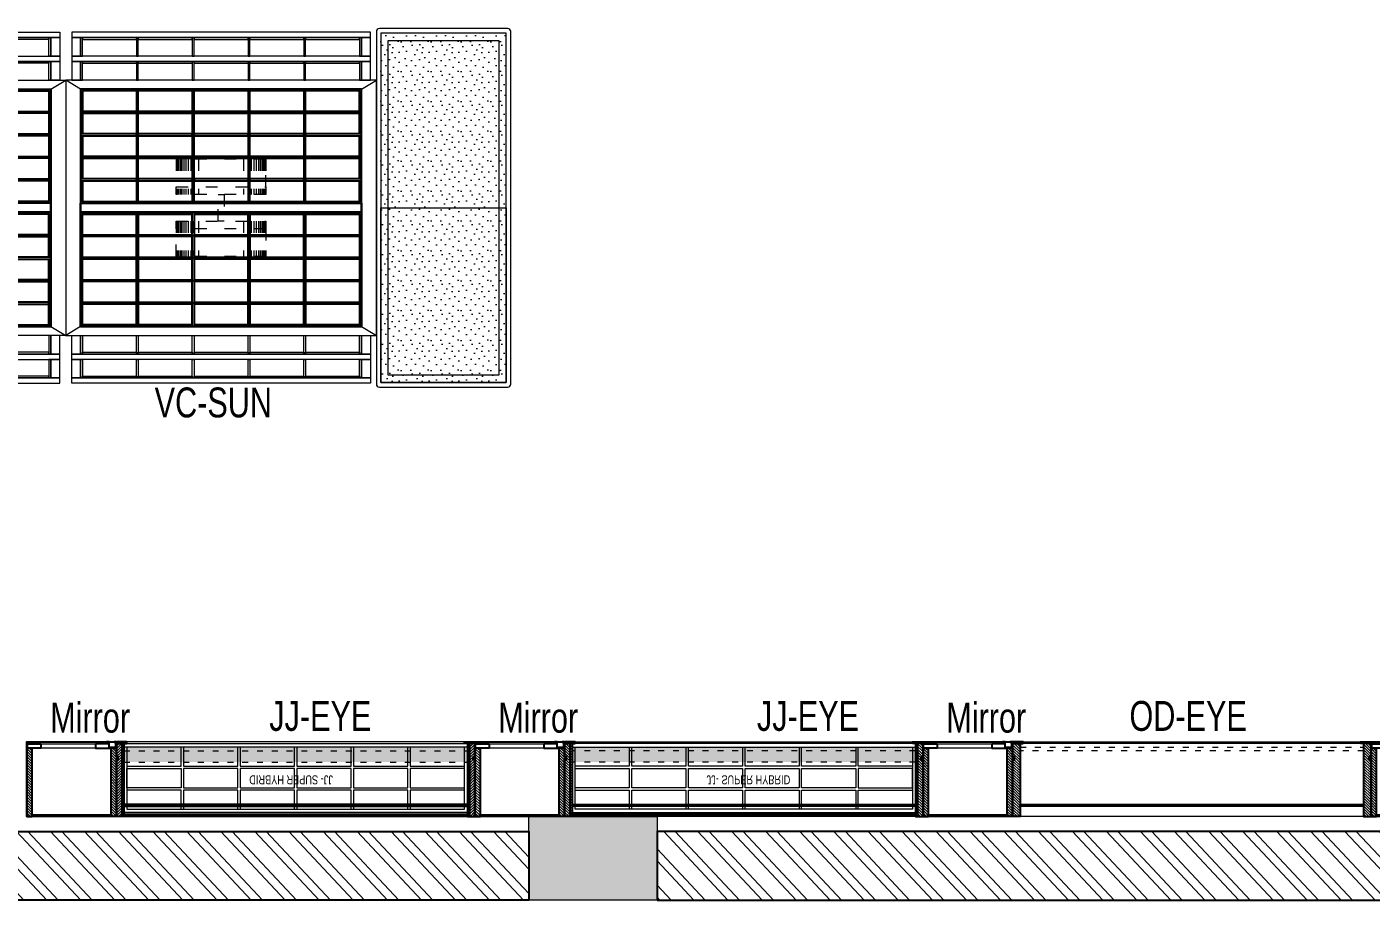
# Model space of a CAD drawing. Header units: feet. Extents: x 3559185 to 3582052, y -5471326 to -5463636.
# Drawn here: x 3564262 to 3568762, y -5471306 to -5468383 of the extents above; entities that cross this region are included whole.
import ezdxf

# ---------------------------------------------------------------- set-up
doc = ezdxf.new("R2010")
doc.units = ezdxf.units.FT
doc.header["$LTSCALE"] = 33
doc.header["$MEASUREMENT"] = 0
doc.linetypes.add('ACAD_ISO03W100', pattern=[30, 12, -18])
doc.linetypes.add('HIDDEN2', pattern=[4.7624999999999975, 3.174999999999998, -1.587499999999999])
doc.layers.add('A-WALL', color=1, linetype='Continuous')
for name, color, linetype, lineweight in [('Column', 243, 'Continuous', 9), ('LENS-DIM', 252, 'Continuous', 5), ('LENS-HATCH', 251, 'Continuous', 5), ('LENS_DIMENSION', 193, 'Continuous', 0), ('LENS_TEXT', 31, 'Continuous', 5), ('LK-FF&E FLOOR', 1, 'Continuous', 9), ('LK-FF&E WALL', 1, 'Continuous', 9), ('LN-ELEVATION-1', 81, 'Continuous', 25), ('LN-ELEVATION-2', 103, 'Continuous', 20), ('LN-ELEVATION-3', 125, 'Continuous', 18), ('LN-ELEVATION-4', 145, 'Continuous', 13), ('LN-ELEVATION-5', 167, 'Continuous', 5), ('LN-HATCH', 251, 'Continuous', 0), ('PLANO-TXT', 252, 'Continuous', 5)]:
    doc.layers.add(name, color=color, linetype=linetype, lineweight=lineweight)
doc.styles.add('LK TXT', font='GILC____.TTF', dxfattribs={"height": 100})
doc.styles.get("Standard").update_dxf_attribs({"font": 'GILC____.TTF'})

# ---------------------------------------------------------------- blocks, each defined once
blk = doc.blocks.new('A$C12d2271f')
at = {"layer": 'Column'}
h = blk.add_hatch(color=8, dxfattribs=at)
h.dxf.hatch_style = 1
h.paths.add_polyline_path([(-12700, 4050), (-12700, 3600), (-12400, 3600), (-12400, 4050)])
h.paths.add_polyline_path([(-12870, 7650), (-12870, 7400), (-12440, 7400), (-12440, 7650)])
h.paths.add_polyline_path([(-12870, 280), (-12870, 0), (-12440, 0), (-12440, 280)])
h.paths.add_polyline_path([(-15950, 4050), (-15950, 3600), (-15650, 3600), (-15650, 4050)])
h.paths.add_polyline_path([(-16110, 280), (-16110, 0), (-15680, 0), (-15680, 280)])
h.paths.add_polyline_path([(-19100, 280), (-19100, 0), (-18670, 0), (-18670, 280)])
h.paths.add_polyline_path([(-19100, 7650), (-19100, 7400), (-18670, 7400), (-18670, 7650)])
h.paths.add_polyline_path([(-16110, 7650), (-16110, 7400), (-15680, 7400), (-15680, 7650)])
h.paths.add_polyline_path([(-21990, 7650), (-21990, 7200), (-21690, 7200), (-21690, 7650)])
h.paths.add_polyline_path([(-21990, 4050), (-21990, 3600), (-21690, 3600), (-21690, 4050)])
h.paths.add_polyline_path([(-21990, 450), (-21990, 0), (-21690, 0), (-21690, 450)])
at = {"layer": 'LN-HATCH'}
h = blk.add_hatch(dxfattribs=at)
h.set_pattern_fill('ANSI32', color=256, scale=222, angle=268.11)
h.set_pattern_definition([(313.11, (-2978852.49189556, 5467675.416076408), (60.77608072651566, 56.89314995255627), []), (313.11, (-2978853.786205816, 5467636.192999581), (60.77608072651566, 56.89314995255627), [])])
h.paths.add_polyline_path([(-21690, 0), (-19100, 0), (-19100, 230), (-21690, 230)])
h.paths.add_polyline_path([(-16110, 0), (-18670, 0), (-18670, 230), (-16110, 230)])
h.paths.add_polyline_path([(-15680, 0), (-12870, 0), (-12870, 230), (-15680, 230)])
h.paths.add_polyline_path([(-8380, 0), (-5575, 0), (-5575, 230), (-8380, 230)])
at = {"layer": 'A-WALL'}
for points in [[(-16110, 0), (-18670, 0), (-18670, 230), (-16110, 230)], [(-15680, 0), (-12870, 0), (-12870, 230), (-15680, 230)]]:
    blk.add_lwpolyline(points, close=True, dxfattribs=at)
at = {"layer": 'Column'}
blk.add_lwpolyline([(-15680, 280), (-15680, 0), (-16110, 0), (-16110, 280)], close=True, dxfattribs=at)
blk = doc.blocks.new('MIRROR')
at = {"layer": 'LN-HATCH', "ltscale": 0.5}
h = blk.add_hatch(dxfattribs=at)
h.set_pattern_fill('ANSI31', color=256, scale=2)
h.set_pattern_definition([(45, (4060433.741624544, 1708720.786904081), (-4.490128060534575, 4.490128060534575), [])])
h.paths.add_polyline_path([(212.944788963403, 101.3407590774622), (230.944788963403, 101.3407590774622), (230.944788963403, -127.6592409225377), (212.944788963403, -127.6592409225377)])
h.paths.add_polyline_path([(230.944788963403, 95.34075907746227), (494.9447889634027, 95.34075907746227), (494.9447889634027, 101.3407590774622), (230.944788963403, 101.3407590774622)])
h.paths.add_polyline_path([(512.9447889634027, 101.3407590774622), (494.9447889634027, 101.3407590774622), (494.9447889634027, -127.6592409225377), (512.9447889634027, -127.6592409225377)])
at = {"layer": 'Defpoints'}
blk.add_lwpolyline([(512.9447889634027, 101.3407590774622), (212.944788963403, 101.3407590774622), (212.944788963403, -148.6592409225377), (512.9447889634027, -148.6592409225377)], close=True, dxfattribs=at)
at = {"layer": 'LN-ELEVATION-1'}
for points in [[(212.944788963403, 101.3407590774622), (230.944788963403, 101.3407590774622), (230.944788963403, -127.6592409225377), (212.944788963403, -127.6592409225377)], [(230.944788963403, 95.34075907746227), (494.9447889634027, 95.34075907746227), (494.9447889634027, 101.3407590774622), (230.944788963403, 101.3407590774622)], [(512.9447889634027, 101.3407590774622), (494.9447889634027, 101.3407590774622), (494.9447889634027, -127.6592409225377), (512.9447889634027, -127.6592409225377)], [(259.944788963403, -141.6592409225377), (259.944788963403, -127.6592409225377), (214.944788963403, -127.6592409225377), (214.944788963403, -148.6592409225377), (223.944788963403, -148.6592409225377), (223.944788963403, -147.1592409225377), (216.444788963403, -147.1592409225377), (216.444788963403, -141.6592409225377)], [(442.944788963403, -141.6592409225377), (442.944788963403, -127.6592409225377), (487.9447889634028, -127.6592409225377), (487.9447889634028, -148.6592409225377), (478.9447889634026, -148.6592409225377), (478.9447889634026, -147.1592409225377), (486.4447889634027, -147.1592409225377), (486.4447889634027, -141.6592409225377)], [(504.944788963403, -148.6592409225377), (504.944788963403, -147.1592409225377), (509.444788963403, -147.1592409225377), (509.444788963403, -129.1592409225377), (487.9447889634028, -129.1592409225377), (487.9447889634028, -127.6592409225377), (510.9447889634028, -127.6592409225377), (510.9447889634028, -148.6592409225377)]]:
    blk.add_lwpolyline(points, close=True, dxfattribs=at)
at = {"layer": 'LN-ELEVATION-2'}
blk.add_lwpolyline([(259.944788963403, -141.6592409225377), (442.944788963403, -141.6592409225377), (442.944788963403, -127.6592409225377), (259.944788963403, -127.6592409225377)], close=True, dxfattribs=at)
at = {"layer": 'LN-ELEVATION-2', "color": 4, "lineweight": 0}
blk.add_lwpolyline([(216.444788963403, -141.6592409225377), (486.4447889634027, -141.6592409225377), (486.4447889634027, -147.1592409225377), (216.444788963403, -147.1592409225377)], close=True, dxfattribs=at)
at = {"layer": 'LN-ELEVATION-4', "ltscale": 0.5}
blk.add_line((478.9447889634026, -148.6592409225377), (223.944788963403, -148.6592409225377), dxfattribs=at)
blk = doc.blocks.new('JJ SH 1200')
at = {"layer": 'LN-HATCH', "ltscale": 0.5}
h = blk.add_hatch(dxfattribs=at)
h.set_pattern_fill('ANSI31', color=256, scale=2)
h.set_pattern_definition([(45, (4097187.330767878, 1708800.267299229), (-4.490128060534575, 4.490128060534575), [])])
h.paths.add_polyline_path([(792.0591651862488, 220), (792.0591651862488, 30), (786.0591651862486, 30), (786.0591651862486, 20), (792.0591651862488, 20), (792.0591651862488, -24), (767.0591651862488, -24), (767.0591651862488, 220)])
h.paths.add_polyline_path([(-382.9408348137513, 180), (767.0591651862488, 180), (767.0591651862488, 186), (-382.9408348137513, 186)])
h.paths.add_polyline_path([(757.0591651862486, -24), (757.0591651862486, -30), (792.0591651862488, -30), (792.0591651862488, -24)])
h.paths.add_polyline_path([(-407.9408348137512, 220), (-407.9408348137512, 30), (-401.9408348137512, 30), (-401.9408348137512, 20), (-407.9408348137512, 20), (-407.9408348137512, -24), (-382.9408348137513, -24), (-382.9408348137513, 220)])
h.paths.add_polyline_path([(-372.9408348137513, -24), (-372.9408348137513, -30), (-407.9408348137512, -30), (-407.9408348137512, -24)])
at = {"layer": 'LN-ELEVATION-1', "ltscale": 0.5}
for points in [[(-407.9408348137512, 220), (-407.9408348137512, 30), (-401.9408348137512, 30), (-401.9408348137512, 20), (-407.9408348137512, 20), (-407.9408348137512, -24), (-382.9408348137513, -24), (-382.9408348137513, 220)], [(-382.9408348137513, 180), (767.0591651862488, 180), (767.0591651862488, 186), (-382.9408348137513, 186)], [(792.0591651862488, 220), (792.0591651862488, 30), (786.0591651862486, 30), (786.0591651862486, 20), (792.0591651862488, 20), (792.0591651862488, -24), (767.0591651862488, -24), (767.0591651862488, 220)], [(-372.9408348137513, -24), (-372.9408348137513, -30), (-407.9408348137512, -30), (-407.9408348137512, -24)], [(757.0591651862486, -24), (757.0591651862486, -30), (792.0591651862488, -30), (792.0591651862488, -24)]]:
    blk.add_lwpolyline(points, close=True, dxfattribs=at)
at = {"layer": 'LN-ELEVATION-3', "ltscale": 0.5}
for p, q in [((767.0591651862488, 220), (-382.9408348137513, 220)), ((757.0591651862486, -24), (-372.9408348137513, -24)), ((-372.9408348137513, -30), (757.0591651862486, -30))]:
    blk.add_line(p, q, dxfattribs=at)
at = {"layer": 'LN-ELEVATION-4', "linetype": 'ACAD_ISO03W100', "ltscale": 0.05}
blk.add_lwpolyline([(767.0591651862488, 0), (-382.9408348137513, 0), (-382.9408348137513, -12), (767.0591651862488, -12)], close=True, dxfattribs=at)
blk = doc.blocks.new('JJ SHD 1200')
at = {"layer": 'LN-ELEVATION-5'}
h = blk.add_hatch(color=177, dxfattribs=at)
h.dxf.hatch_style = 1
h.paths.add_polyline_path([(1182.000000000058, 67.99999999994179), (32.00000000005822, 68), (32.00000000000012, 18), (1182, 18)])
at = {"layer": 'LN-HATCH', "ltscale": 0.5}
h = blk.add_hatch(dxfattribs=at)
h.set_pattern_fill('ANSI31', color=256, scale=2)
h.set_pattern_definition([(45, (4097602.271602692, 1708830.267299229), (-4.490128060534575, 4.490128060534575), [])])
h.paths.add_polyline_path([(1207, 250), (1207, 60), (1201, 60), (1201, 50), (1207, 50), (1207, 6), (1182, 6), (1182, 250)])
h.paths.add_polyline_path([(32, 210), (1182, 210), (1182, 216), (32, 216)])
h.paths.add_polyline_path([(1172, 6), (1172, 0), (1207, 0), (1207, 6)])
h.paths.add_polyline_path([(7.000000000000056, 250), (7.000000000000056, 60), (13.00000000000006, 60), (13.00000000000006, 50), (7.000000000000056, 50), (7.000000000000056, 6), (32, 6), (32, 250)])
h.paths.add_polyline_path([(42, 6), (42, 0), (7.000000000000056, 0), (7.000000000000056, 6)])
at = {"layer": 'LN-ELEVATION-1', "ltscale": 0.5}
for points in [[(7, 250), (7, 60), (13, 60), (13, 50), (7, 50), (7, 6), (25, 6), (25, 250)], [(7.000000000000056, 250), (7.000000000000056, 60), (13.00000000000006, 60), (13.00000000000006, 50), (7.000000000000056, 50), (7.000000000000056, 6), (32, 6), (32, 250)], [(25, 238), (1189, 238), (1189, 244), (25, 244)], [(1207, 250), (1207, 60), (1201, 60), (1201, 50), (1207, 50), (1207, 6), (1182, 6), (1182, 250)], [(1207, 250), (1207, 60), (1201, 60), (1201, 50), (1207, 50), (1207, 6), (1189, 6), (1189, 250)], [(32, 210), (1182, 210), (1182, 216), (32, 216)], [(42, 6), (42, 0), (7, 0), (7, 6)], [(42, 6), (42, 0), (7.000000000000056, 0), (7.000000000000056, 6)], [(1172, 6), (1172, 0), (1207, 0), (1207, 6)], [(1172, 6), (1172, 0), (1207, 0), (1207, 6)]]:
    blk.add_lwpolyline(points, close=True, dxfattribs=at)
at = {"layer": 'LN-ELEVATION-3', "ltscale": 0.5}
for p, q in [((1189, 250), (25, 250)), ((1182, 250), (32, 250)), ((1172, 6), (42, 6)), ((1172, 6), (42, 6)), ((42, 0), (1172, 0)), ((42, 0), (1172, 0))]:
    blk.add_line(p, q, dxfattribs=at)
for points in [[(1172.000000000466, 226), (42, 226), (42, 18), (1172.000000000466, 18)], [(223.6666666655801, 226), (41.99999999860302, 226), (41.99999999860302, 162), (223.6666666655801, 162)], [(413.3333333325571, 226), (231.6666666655801, 226), (231.6666666655801, 162), (413.3333333325571, 162)], [(602.9999999995342, 226), (421.3333333325572, 226), (421.3333333325572, 162), (602.9999999995342, 162)], [(792.6666666665112, 226), (610.9999999995342, 226), (610.9999999995342, 162), (792.6666666665112, 162)], [(982.3333333334883, 226), (800.6666666665114, 226), (800.6666666665114, 162), (982.3333333334883, 162)], [(1172.000000000466, 226), (990.3333333334883, 226), (990.3333333334883, 162), (1172.000000000466, 162)], [(223.6666666655801, 154), (41.99999999860302, 154), (41.99999999860302, 90), (223.6666666655801, 90)], [(413.3333333325571, 154), (231.6666666655801, 154), (231.6666666655801, 90), (413.3333333325571, 90)], [(602.9999999995342, 154), (421.3333333325572, 154), (421.3333333325572, 90), (602.9999999995342, 90)], [(792.6666666665112, 154), (610.9999999995342, 154), (610.9999999995342, 90), (792.6666666665112, 90)], [(982.3333333334883, 154), (800.6666666665114, 154), (800.6666666665114, 90), (982.3333333334883, 90)], [(1172.000000000466, 90), (990.3333333334883, 90), (990.3333333334883, 154), (1172.000000000466, 154)], [(223.6666666655801, 82), (41.99999999860302, 82), (41.99999999860302, 18), (223.6666666655801, 18)], [(413.3333333325571, 82), (231.6666666655801, 82), (231.6666666655801, 18), (413.3333333325571, 18)], [(602.9999999995342, 82), (421.3333333325572, 82), (421.3333333325572, 18), (602.9999999995342, 18)], [(792.6666666665112, 82), (610.9999999995342, 82), (610.9999999995342, 18), (792.6666666665112, 18)], [(982.3333333334883, 82), (800.6666666665114, 82), (800.6666666665114, 18), (982.3333333334883, 18)], [(1172.000000000466, 82), (990.3333333334883, 82), (990.3333333334883, 18), (1172.000000000466, 18)]]:
    blk.add_lwpolyline(points, close=True, dxfattribs=at)
at = {"layer": 'LN-ELEVATION-4', "linetype": 'ACAD_ISO03W100', "ltscale": 0.05}
for points in [[(1182.000000000058, 67.99999999994179), (32.00000000005822, 68), (32.00000000000012, 18), (1182, 18)], [(1182, 30), (32, 30), (32, 18), (1182, 18)]]:
    blk.add_lwpolyline(points, close=True, dxfattribs=at)
at = {"layer": 'LK-FF&E WALL', "ltscale": 0.5, "insert": (482.4984843845887, 142.3254197300339), "char_height": 30, "attachment_point": 1}
blk.add_mtext_dynamic_manual_height_columns('\\pt120;JJ- SUPER HYBRID', width=526.8347885402455, gutter_width=500, heights=[0], dxfattribs=at)
blk = doc.blocks.new('ffgd')
at = {"layer": 'LN-ELEVATION-4', "linetype": 'ACAD_ISO03W100', "ltscale": 0.1}
blk.add_lwpolyline([(0, 47.31184294237753), (0, -41.46233547315932), (-20, -41.46233547315932), (-20, 47.31184294237753)], close=True, dxfattribs=at)
at = {"layer": 'LN-ELEVATION-5', "linetype": 'ACAD_ISO03W100', "ltscale": 0.1}
for p, q in [((-159.8999999999068, 165.715584376594), (-159.8999999999068, 47.31184294237753)), ((-159.6999999997206, 165.715584376594), (-159.6999999997206, 47.31184294237753)), ((-159.3999999999068, 165.715584376594), (-159.3999999999068, 47.31184294237753)), ((-159, 165.715584376594), (-159, 47.31184294237753)), ((-158.5, 165.715584376594), (-158.5, 47.31184294237753)), ((-157.8999999999068, 165.715584376594), (-157.8999999999068, 47.31184294237753)), ((-157.1000000000931, 165.715584376594), (-157.1000000000931, 47.31184294237753)), ((-156.1000000000931, 165.715584376594), (-156.1000000000931, 47.31184294237753)), ((-154.1000000000931, 165.715584376594), (-154.1000000000931, 47.31184294237753)), ((-151.1000000000931, 165.715584376594), (-151.1000000000931, 47.31184294237753)), ((-146.1000000000931, 165.715584376594), (-146.1000000000931, 47.31184294237753)), ((-141.1000000000931, 165.715584376594), (-141.1000000000931, 47.31184294237753)), ((-135.1000000000931, 165.715584376594), (-135.1000000000931, 47.31184294237753)), ((-128.1000000000931, 165.715584376594), (-128.1000000000931, 47.31184294237753)), ((-120.1000000000931, 165.715584376594), (-120.1000000000931, 47.31184294237753)), ((-111.1000000000931, 165.715584376594), (-111.1000000000931, 47.31184294237753)), ((-102.1000000000931, 165.715584376594), (-102.1000000000931, 47.31184294237753)), ((-85, 165.715584376594), (-85, 47.31184294237753)), ((65, 165.715584376594), (65, 47.31184294237753)), ((82.10000000009315, 165.715584376594), (82.10000000009315, 47.31184294237753)), ((91.10000000009312, 165.715584376594), (91.10000000009312, 47.31184294237753)), ((100.1000000000931, 165.715584376594), (100.1000000000931, 47.31184294237753)), ((108.1000000000931, 165.715584376594), (108.1000000000931, 47.31184294237753)), ((115.1000000000931, 165.715584376594), (115.1000000000931, 47.31184294237753)), ((121.1000000000931, 165.715584376594), (121.1000000000931, 47.31184294237753)), ((126.1000000000931, 165.715584376594), (126.1000000000931, 47.31184294237753)), ((131.1000000000931, 165.715584376594), (131.1000000000931, 47.31184294237753)), ((134.1000000000931, 165.715584376594), (134.1000000000931, 47.31184294237753)), ((136.1000000000931, 165.715584376594), (136.1000000000931, 47.31184294237753)), ((137.1000000000931, 165.715584376594), (137.1000000000931, 47.31184294237753)), ((137.8999999999068, 165.715584376594), (137.8999999999068, 47.31184294237753)), ((138.5, 165.715584376594), (138.5, 47.31184294237753)), ((139, 165.715584376594), (139, 47.31184294237753)), ((139.3999999999067, 165.715584376594), (139.3999999999067, 47.31184294237753)), ((139.6999999997206, 165.715584376594), (139.6999999997206, 47.31184294237753)), ((139.8999999999068, 165.715584376594), (139.8999999999068, 47.31184294237753)), ((-159.8999999999068, -41.46233547315932), (-159.8999999999068, -159.8660769073758)), ((-159.6999999997206, -41.46233547315932), (-159.6999999997206, -159.8660769073758)), ((-159.3999999999068, -41.46233547315932), (-159.3999999999068, -159.8660769073758)), ((-159, -41.46233547315932), (-159, -159.8660769073758)), ((-158.5, -41.46233547315932), (-158.5, -159.8660769073758)), ((-157.8999999999068, -41.46233547315932), (-157.8999999999068, -159.8660769073758)), ((-157.1000000000931, -41.46233547315932), (-157.1000000000931, -159.8660769073758)), ((-156.1000000000931, -41.46233547315932), (-156.1000000000931, -159.8660769073758)), ((-154.1000000000931, -41.46233547315932), (-154.1000000000931, -159.8660769073758)), ((-151.1000000000931, -41.46233547315932), (-151.1000000000931, -159.8660769073758)), ((-146.1000000000931, -41.46233547315932), (-146.1000000000931, -159.8660769073758)), ((-141.1000000000931, -41.46233547315932), (-141.1000000000931, -159.8660769073758)), ((-135.1000000000931, -41.46233547315932), (-135.1000000000931, -159.8660769073758)), ((-128.1000000000931, -41.46233547315932), (-128.1000000000931, -159.8660769073758)), ((-120.1000000000931, -41.46233547315932), (-120.1000000000931, -159.8660769073758)), ((-111.1000000000931, -41.46233547315932), (-111.1000000000931, -159.8660769073758)), ((-102.1000000000931, -41.46233547315932), (-102.1000000000931, -159.8660769073758)), ((-85, -41.46233547315932), (-85, -159.8660769073758)), ((65, -41.46233547315932), (65, -159.8660769073758)), ((82.10000000009315, -41.46233547315932), (82.10000000009315, -159.8660769073758)), ((91.10000000009312, -41.46233547315932), (91.10000000009312, -159.8660769073758)), ((100.1000000000931, -41.46233547315932), (100.1000000000931, -159.8660769073758)), ((108.1000000000931, -41.46233547315932), (108.1000000000931, -159.8660769073758)), ((115.1000000000931, -41.46233547315932), (115.1000000000931, -159.8660769073758)), ((121.1000000000931, -41.46233547315932), (121.1000000000931, -159.8660769073758)), ((126.1000000000931, -41.46233547315932), (126.1000000000931, -159.8660769073758)), ((131.1000000000931, -41.46233547315932), (131.1000000000931, -159.8660769073758)), ((134.1000000000931, -41.46233547315932), (134.1000000000931, -159.8660769073758)), ((136.1000000000931, -41.46233547315932), (136.1000000000931, -159.8660769073758)), ((137.1000000000931, -41.46233547315932), (137.1000000000931, -159.8660769073758)), ((137.8999999999068, -41.46233547315932), (137.8999999999068, -159.8660769073758)), ((138.5, -41.46233547315932), (138.5, -159.8660769073758)), ((139, -41.46233547315932), (139, -159.8660769073758)), ((139.3999999999067, -41.46233547315932), (139.3999999999067, -159.8660769073758)), ((139.6999999997206, -41.46233547315932), (139.6999999997206, -159.8660769073758)), ((139.8999999999068, -41.46233547315932), (139.8999999999068, -159.8660769073758))]:
    blk.add_line(p, q, dxfattribs=at)
for points in [[(140, 72.9897628070321), (140, 165.715584376594), (-160, 165.715584376594), (-160, 72.9897628070321)], [(140, -67.14025533781387), (140, -159.8660769073758), (-160, -159.8660769073758), (-160, -67.14025533781387)]]:
    blk.add_lwpolyline(points, dxfattribs=at)
for points in [[(140, 72.9897628070321), (140, 47.31184294237753), (-160, 47.31184294237753), (-160, 72.9897628070321)], [(140, -41.46233547315932), (140, -67.14025533781387), (-160, -67.14025533781387), (-160, -41.46233547315932)]]:
    blk.add_lwpolyline(points, close=True, dxfattribs=at)
blk = doc.blocks.new('EURO 1040 x 1175')
at = {"layer": 'LN-ELEVATION-1'}
for points in [[(-470, -327.434990927577), (470, -327.434990927577), (470, 467.5650090724229), (-470, 467.5650090724229)], [(-470, 85.06500907242298), (470, 85.06500907242298), (470, 467.5650090724229), (-470, 467.5650090724229)], [(-283.2000000029802, 85.06500907242298), (-277.2000000029802, 85.06500907242298), (-277.2000000029802, 467.5650090724229), (-283.2000000029802, 467.5650090724229)], [(-96.40000000596046, 85.06500907242298), (-90.40000000596045, 85.06500907242298), (-90.40000000596045, 467.5650090724229), (-96.40000000596046, 467.5650090724229)], [(90.3999999910593, 85.06500907242298), (96.3999999910593, 85.06500907242298), (96.3999999910593, 467.5650090724229), (90.3999999910593, 467.5650090724229)], [(277.1999999880791, 85.06500907242298), (283.1999999880791, 85.06500907242298), (283.1999999880791, 467.5650090724229), (277.1999999880791, 467.5650090724229)], [(-470.0000000149008, 386.565009072423), (-283.2000000029802, 386.565009072423), (-283.2000000029802, 392.565009072423), (-470.0000000149008, 392.565009072423)], [(-277.2000000178814, 386.565009072423), (-96.40000000596046, 386.565009072423), (-96.40000000596046, 392.565009072423), (-277.2000000178814, 392.565009072423)], [(-90.40000002086165, 386.565009072423), (90.3999999910593, 386.565009072423), (90.3999999910593, 392.565009072423), (-90.40000002086165, 392.565009072423)], [(96.39999997615817, 386.565009072423), (277.1999999880791, 386.565009072423), (277.1999999880791, 392.565009072423), (96.39999997615817, 392.565009072423)], [(283.1999999880791, 386.565009072423), (470, 386.565009072423), (470, 392.565009072423), (283.1999999880791, 392.565009072423)], [(-470.0000000149008, 311.190009072423), (-283.2000000029802, 311.190009072423), (-283.2000000029802, 317.190009072423), (-470.0000000149008, 317.190009072423)], [(-277.2000000178814, 311.190009072423), (-96.40000000596046, 311.190009072423), (-96.40000000596046, 317.190009072423), (-277.2000000178814, 317.190009072423)], [(-90.40000002086165, 311.190009072423), (90.3999999910593, 311.190009072423), (90.3999999910593, 317.190009072423), (-90.40000002086165, 317.190009072423)], [(96.39999997615817, 311.190009072423), (277.1999999880791, 311.190009072423), (277.1999999880791, 317.190009072423), (96.39999997615817, 317.190009072423)], [(283.1999999880791, 311.190009072423), (470, 311.190009072423), (470, 317.190009072423), (283.1999999880791, 317.190009072423)], [(-470.0000000149008, 235.815009072423), (-283.2000000029802, 235.815009072423), (-283.2000000029802, 241.815009072423), (-470.0000000149008, 241.815009072423)], [(-277.2000000178814, 235.815009072423), (-96.40000000596046, 235.815009072423), (-96.40000000596046, 241.815009072423), (-277.2000000178814, 241.815009072423)], [(-90.40000002086165, 235.815009072423), (90.3999999910593, 235.815009072423), (90.3999999910593, 241.815009072423), (-90.40000002086165, 241.815009072423)], [(96.39999997615817, 235.815009072423), (277.1999999880791, 235.815009072423), (277.1999999880791, 241.815009072423), (96.39999997615817, 241.815009072423)], [(283.1999999880791, 235.815009072423), (470, 235.815009072423), (470, 241.815009072423), (283.1999999880791, 241.815009072423)], [(-470.0000000149008, 160.440009072423), (-283.2000000029802, 160.440009072423), (-283.2000000029802, 166.440009072423), (-470.0000000149008, 166.440009072423)], [(-277.2000000178814, 160.440009072423), (-96.40000000596046, 160.440009072423), (-96.40000000596046, 166.440009072423), (-277.2000000178814, 166.440009072423)], [(-90.40000002086165, 160.440009072423), (90.3999999910593, 160.440009072423), (90.3999999910593, 166.440009072423), (-90.40000002086165, 166.440009072423)], [(96.39999997615817, 160.440009072423), (277.1999999880791, 160.440009072423), (277.1999999880791, 166.440009072423), (96.39999997615817, 166.440009072423)], [(283.1999999880791, 160.440009072423), (470, 160.440009072423), (470, 166.440009072423), (283.1999999880791, 166.440009072423)], [(-470, 85.06500907242298), (470, 85.06500907242298), (470, 55.06500907242298), (-470, 55.06500907242298)], [(-470, 55.06500907242298), (470, 55.06500907242298), (470, -327.434990927577), (-470, -327.434990927577)], [(-283.2000000029802, 55.06500907242298), (-277.2000000029802, 55.06500907242298), (-277.2000000029802, -327.434990927577), (-283.2000000029802, -327.434990927577)], [(-96.40000000596046, 55.06500907242298), (-90.40000000596045, 55.06500907242298), (-90.40000000596045, -327.434990927577), (-96.40000000596046, -327.434990927577)], [(90.3999999910593, 55.06500907242298), (96.3999999910593, 55.06500907242298), (96.3999999910593, -327.434990927577), (90.3999999910593, -327.434990927577)], [(277.1999999880791, 55.06500907242298), (283.1999999880791, 55.06500907242298), (283.1999999880791, -327.434990927577), (277.1999999880791, -327.434990927577)], [(-470.0000000149008, -20.30999092757702), (-283.2000000029802, -20.30999092757702), (-283.2000000029802, -26.30999092757702), (-470.0000000149008, -26.30999092757702)], [(-277.2000000178814, -20.30999092757702), (-96.40000000596046, -20.30999092757702), (-96.40000000596046, -26.30999092757702), (-277.2000000178814, -26.30999092757702)], [(-90.40000002086165, -20.30999092757702), (90.3999999910593, -20.30999092757702), (90.3999999910593, -26.30999092757702), (-90.40000002086165, -26.30999092757702)], [(96.39999997615817, -20.30999092757702), (277.1999999880791, -20.30999092757702), (277.1999999880791, -26.30999092757702), (96.39999997615817, -26.30999092757702)], [(283.1999999880791, -20.30999092757702), (470, -20.30999092757702), (470, -26.30999092757702), (283.1999999880791, -26.30999092757702)], [(-470.0000000149008, -95.68499092757702), (-283.2000000029802, -95.68499092757702), (-283.2000000029802, -101.684990927577), (-470.0000000149008, -101.684990927577)], [(-277.2000000178814, -95.68499092757702), (-96.40000000596046, -95.68499092757702), (-96.40000000596046, -101.684990927577), (-277.2000000178814, -101.684990927577)], [(-90.40000002086165, -95.68499092757702), (90.3999999910593, -95.68499092757702), (90.3999999910593, -101.684990927577), (-90.40000002086165, -101.684990927577)], [(96.39999997615817, -95.68499092757702), (277.1999999880791, -95.68499092757702), (277.1999999880791, -101.684990927577), (96.39999997615817, -101.684990927577)], [(283.1999999880791, -95.68499092757702), (470, -95.68499092757702), (470, -101.684990927577), (283.1999999880791, -101.684990927577)], [(-470.0000000149008, -171.059990927577), (-283.2000000029802, -171.059990927577), (-283.2000000029802, -177.059990927577), (-470.0000000149008, -177.059990927577)], [(-277.2000000178814, -171.059990927577), (-96.40000000596046, -171.059990927577), (-96.40000000596046, -177.059990927577), (-277.2000000178814, -177.059990927577)], [(-90.40000002086165, -171.059990927577), (90.3999999910593, -171.059990927577), (90.3999999910593, -177.059990927577), (-90.40000002086165, -177.059990927577)], [(96.39999997615817, -171.059990927577), (277.1999999880791, -171.059990927577), (277.1999999880791, -177.059990927577), (96.39999997615817, -177.059990927577)], [(283.1999999880791, -171.059990927577), (470, -171.059990927577), (470, -177.059990927577), (283.1999999880791, -177.059990927577)], [(-470.0000000149008, -246.434990927577), (-283.2000000029802, -246.434990927577), (-283.2000000029802, -252.434990927577), (-470.0000000149008, -252.434990927577)], [(-277.2000000178814, -246.434990927577), (-96.40000000596046, -246.434990927577), (-96.40000000596046, -252.434990927577), (-277.2000000178814, -252.434990927577)], [(-90.40000002086165, -246.434990927577), (90.3999999910593, -246.434990927577), (90.3999999910593, -252.434990927577), (-90.40000002086165, -252.434990927577)], [(96.39999997615817, -246.434990927577), (277.1999999880791, -246.434990927577), (277.1999999880791, -252.434990927577), (96.39999997615817, -252.434990927577)], [(283.1999999880791, -246.434990927577), (470, -246.434990927577), (470, -252.434990927577), (283.1999999880791, -252.434990927577)]]:
    blk.add_lwpolyline(points, close=True, dxfattribs=at)
for points in [[(-283.2000000029802, 461.5650090724228), (-464, 461.5650090724228), (-464, 317.190009072423)], [(-96.40000000596046, 461.5650090724228), (-277.2000000029802, 461.5650090724228)], [(90.3999999910593, 461.5650090724228), (-90.40000000596045, 461.5650090724228)], [(277.1999999880791, 461.5650090724228), (96.3999999910593, 461.5650090724228)], [(464, 317.190009072423), (464, 461.5650090724228), (283.1999999880791, 461.5650090724228)], [(-464, 311.190009072423), (-464, 241.815009072423)], [(464, 241.815009072423), (464, 311.190009072423)], [(-464, 235.815009072423), (-464, 166.440009072423)], [(464, 166.440009072423), (464, 235.815009072423)], [(-464, 160.440009072423), (-464, 91.06500907242297), (-283.2000000029802, 91.06500907242297)], [(283.1999999880791, 91.06500907242297), (464, 91.06500907242297), (464, 160.440009072423)], [(-277.2000000029802, 91.06500907242297), (-96.40000000596046, 91.06500907242297)], [(-90.40000000596045, 91.06500907242297), (90.3999999910593, 91.06500907242297)], [(96.3999999910593, 91.06500907242297), (277.1999999880791, 91.06500907242297)], [(-464, -20.30999092757702), (-464, 49.06500907242298), (-283.2000000029802, 49.06500907242298)], [(-277.2000000029802, 49.06500907242298), (-96.40000000596046, 49.06500907242298)], [(-90.40000000596045, 49.06500907242298), (90.3999999910593, 49.06500907242298)], [(96.3999999910593, 49.06500907242298), (277.1999999880791, 49.06500907242298)], [(283.1999999880791, 49.06500907242298), (464, 49.06500907242298), (464, -20.30999092757702)], [(-464, -95.68499092757702), (-464, -26.30999092757702)], [(464, -26.30999092757702), (464, -95.68499092757702)], [(-464, -171.059990927577), (-464, -101.684990927577)], [(464, -101.684990927577), (464, -171.059990927577)], [(-283.2000000029802, -321.434990927577), (-464, -321.434990927577), (-464, -177.059990927577)], [(464, -177.059990927577), (464, -321.434990927577), (283.1999999880791, -321.434990927577)], [(-96.40000000596046, -321.434990927577), (-277.2000000029802, -321.434990927577)], [(90.3999999910593, -321.434990927577), (-90.40000000596045, -321.434990927577)], [(277.1999999880791, -321.434990927577), (96.3999999910593, -321.434990927577)]]:
    blk.add_lwpolyline(points, dxfattribs=at)
at = {"layer": 'LN-ELEVATION-2'}
blk.add_lwpolyline([(-520, -357.434990927577), (520, -357.434990927577), (520, 497.5650090724228), (-520, 497.5650090724228)], close=True, dxfattribs=at)
for points in [[(-470, 467.5650090724229), (-520, 497.5650090724228)], [(470, 467.5650090724229), (520, 497.5650090724228)], [(-470, -327.434990927577), (-520, -357.434990927577)], [(470, -327.434990927577), (520, -357.434990927577)]]:
    blk.add_lwpolyline(points, dxfattribs=at)
at = {"layer": 'LN-ELEVATION-3'}
for points in [[(-500, 559.5650090724229), (500, 559.5650090724229), (500, 577.5650090724228), (-500, 577.5650090724228)], [(-500, 497.5650090724228), (-470, 497.5650090724228), (-470, 559.5650090724229), (-500, 559.5650090724229)], [(470, 497.5650090724228), (500, 497.5650090724228), (500, 559.5650090724229), (470, 559.5650090724229)], [(-500, -357.434990927577), (-470, -357.434990927577), (-470, -419.434990927577), (-500, -419.434990927577)], [(470, -357.434990927577), (500, -357.434990927577), (500, -419.434990927577), (470, -419.434990927577)], [(-500, -419.434990927577), (500, -419.434990927577), (500, -437.4349909275768), (-500, -437.4349909275768)]]:
    blk.add_lwpolyline(points, close=True, dxfattribs=at)
at = {"layer": 'LN-ELEVATION-4'}
for points in [[(-500, 639.5650090724228), (500, 639.5650090724228), (500, 657.565009072423), (-500, 657.565009072423)], [(-500, 577.5650090724228), (-470, 577.5650090724228), (-470, 639.5650090724228), (-500, 639.5650090724228)], [(470, 577.5650090724228), (500, 577.5650090724228), (500, 639.5650090724228), (470, 639.5650090724228)], [(-470, 497.5650090724228), (-464, 497.5650090724228), (-464, 559.5650090724229), (-470, 559.5650090724229)], [(-464, 553.565009072423), (-283.2000000029802, 553.565009072423), (-283.2000000029802, 559.5650090724229), (-464, 559.5650090724229)], [(-283.2000000029802, 497.5650090724228), (-277.2000000029802, 497.5650090724228), (-277.2000000029802, 559.5650090724229), (-283.2000000029802, 559.5650090724229)], [(-277.2000000029802, 553.565009072423), (-96.40000000596046, 553.565009072423), (-96.40000000596046, 559.5650090724229), (-277.2000000029802, 559.5650090724229)], [(-96.40000000596046, 497.5650090724228), (-90.40000000596045, 497.5650090724228), (-90.40000000596045, 559.5650090724229), (-96.40000000596046, 559.5650090724229)], [(-90.40000000596045, 553.565009072423), (90.3999999910593, 553.565009072423), (90.3999999910593, 559.5650090724229), (-90.40000000596045, 559.5650090724229)], [(90.3999999910593, 497.5650090724228), (96.3999999910593, 497.5650090724228), (96.3999999910593, 559.5650090724229), (90.3999999910593, 559.5650090724229)], [(96.3999999910593, 553.565009072423), (277.1999999880791, 553.565009072423), (277.1999999880791, 559.5650090724229), (96.3999999910593, 559.5650090724229)], [(277.1999999880791, 497.5650090724228), (283.1999999880791, 497.5650090724228), (283.1999999880791, 559.5650090724229), (277.1999999880791, 559.5650090724229)], [(283.1999999880791, 553.565009072423), (463.9999999850988, 553.565009072423), (463.9999999850988, 559.5650090724229), (283.1999999880791, 559.5650090724229)], [(464, 497.5650090724228), (470, 497.5650090724228), (470, 559.5650090724229), (464, 559.5650090724229)], [(-470, -357.434990927577), (-464, -357.434990927577), (-464, -419.434990927577), (-470, -419.434990927577)], [(-283.2000000029802, -357.434990927577), (-277.2000000029802, -357.434990927577), (-277.2000000029802, -419.434990927577), (-283.2000000029802, -419.434990927577)], [(-96.40000000596046, -357.434990927577), (-90.40000000596045, -357.434990927577), (-90.40000000596045, -419.434990927577), (-96.40000000596046, -419.434990927577)], [(90.3999999910593, -357.434990927577), (96.3999999910593, -357.434990927577), (96.3999999910593, -419.434990927577), (90.3999999910593, -419.434990927577)], [(277.1999999880791, -357.434990927577), (283.1999999880791, -357.434990927577), (283.1999999880791, -419.434990927577), (277.1999999880791, -419.434990927577)], [(464, -357.434990927577), (470, -357.434990927577), (470, -419.434990927577), (464, -419.434990927577)], [(-500, -437.4349909275768), (-470, -437.4349909275768), (-470, -499.4349909275769), (-500, -499.4349909275769)], [(-464, -413.4349909275768), (-283.2000000029802, -413.4349909275768), (-283.2000000029802, -419.434990927577), (-464, -419.434990927577)], [(-277.2000000029802, -413.4349909275768), (-96.40000000596046, -413.4349909275768), (-96.40000000596046, -419.434990927577), (-277.2000000029802, -419.434990927577)], [(-90.40000000596045, -413.4349909275768), (90.3999999910593, -413.4349909275768), (90.3999999910593, -419.434990927577), (-90.40000000596045, -419.434990927577)], [(96.3999999910593, -413.4349909275768), (277.1999999880791, -413.4349909275768), (277.1999999880791, -419.434990927577), (96.3999999910593, -419.434990927577)], [(283.1999999880791, -413.4349909275768), (463.9999999850988, -413.4349909275768), (463.9999999850988, -419.434990927577), (283.1999999880791, -419.434990927577)], [(470, -437.4349909275768), (500, -437.4349909275768), (500, -499.4349909275769), (470, -499.4349909275769)], [(-500, -499.4349909275769), (500, -499.4349909275769), (500, -517.434990927577), (-500, -517.434990927577)]]:
    blk.add_lwpolyline(points, close=True, dxfattribs=at)
at = {"layer": 'LN-ELEVATION-5'}
for points in [[(-470, 577.5650090724228), (-464, 577.5650090724228), (-464, 639.5650090724228), (-470, 639.5650090724228)], [(-464, 633.565009072423), (-283.2000000029802, 633.565009072423), (-283.2000000029802, 639.5650090724228), (-464, 639.5650090724228)], [(-283.2000000029802, 577.5650090724228), (-277.2000000029802, 577.5650090724228), (-277.2000000029802, 639.5650090724228), (-283.2000000029802, 639.5650090724228)], [(-277.2000000029802, 633.565009072423), (-96.40000000596046, 633.565009072423), (-96.40000000596046, 639.5650090724228), (-277.2000000029802, 639.5650090724228)], [(-96.40000000596046, 577.5650090724228), (-90.40000000596045, 577.5650090724228), (-90.40000000596045, 639.5650090724228), (-96.40000000596046, 639.5650090724228)], [(-90.40000000596045, 633.565009072423), (90.3999999910593, 633.565009072423), (90.3999999910593, 639.5650090724228), (-90.40000000596045, 639.5650090724228)], [(90.3999999910593, 577.5650090724228), (96.3999999910593, 577.5650090724228), (96.3999999910593, 639.5650090724228), (90.3999999910593, 639.5650090724228)], [(96.3999999910593, 633.565009072423), (277.1999999880791, 633.565009072423), (277.1999999880791, 639.5650090724228), (96.3999999910593, 639.5650090724228)], [(277.1999999880791, 577.5650090724228), (283.1999999880791, 577.5650090724228), (283.1999999880791, 639.5650090724228), (277.1999999880791, 639.5650090724228)], [(283.1999999880791, 633.565009072423), (463.9999999850988, 633.565009072423), (463.9999999850988, 639.5650090724228), (283.1999999880791, 639.5650090724228)], [(464, 577.5650090724228), (470, 577.5650090724228), (470, 639.5650090724228), (464, 639.5650090724228)], [(-470, -437.4349909275768), (-464, -437.4349909275768), (-464, -499.4349909275769), (-470, -499.4349909275769)], [(-283.2000000029802, -437.4349909275768), (-277.2000000029802, -437.4349909275768), (-277.2000000029802, -499.4349909275769), (-283.2000000029802, -499.4349909275769)], [(-96.40000000596046, -437.4349909275768), (-90.40000000596045, -437.4349909275768), (-90.40000000596045, -499.4349909275769), (-96.40000000596046, -499.4349909275769)], [(90.3999999910593, -437.4349909275768), (96.3999999910593, -437.4349909275768), (96.3999999910593, -499.4349909275769), (90.3999999910593, -499.4349909275769)], [(277.1999999880791, -437.4349909275768), (283.1999999880791, -437.4349909275768), (283.1999999880791, -499.4349909275769), (277.1999999880791, -499.4349909275769)], [(464, -437.4349909275768), (470, -437.4349909275768), (470, -499.4349909275769), (464, -499.4349909275769)], [(-464, -493.4349909275769), (-283.2000000029802, -493.4349909275769), (-283.2000000029802, -499.4349909275769), (-464, -499.4349909275769)], [(-277.2000000029802, -493.4349909275769), (-96.40000000596046, -493.4349909275769), (-96.40000000596046, -499.4349909275769), (-277.2000000029802, -499.4349909275769)], [(-90.40000000596045, -493.4349909275769), (90.3999999910593, -493.4349909275769), (90.3999999910593, -499.4349909275769), (-90.40000000596045, -499.4349909275769)], [(96.3999999910593, -493.4349909275769), (277.1999999880791, -493.4349909275769), (277.1999999880791, -499.4349909275769), (96.3999999910593, -499.4349909275769)], [(283.1999999880791, -493.4349909275769), (463.9999999850988, -493.4349909275769), (463.9999999850988, -499.4349909275769), (283.1999999880791, -499.4349909275769)]]:
    blk.add_lwpolyline(points, close=True, dxfattribs=at)
at = {"layer": 'LENS-DIM'}
blk.add_blockref('ffgd', (10, 67.14025533781387), dxfattribs=at)
blk = doc.blocks.new('2 seater bench')
at = {"layer": 'LENS-HATCH', "lineweight": 0}
h = blk.add_hatch(dxfattribs=at)
h.set_pattern_fill('STIP1', color=177, scale=100, angle=269.9999999999999, pattern_type=2)
h.set_pattern_definition([(270, (6617251.078707985, -170421.6063060569), (100, -1.516e-13), [0, -100]), (270, (6617235.078707984, -170433.6063060569), (100, -1.516e-13), [0, -100]), (270, (6617211.078707985, -170428.6063060569), (100, -1.516e-13), [0, -100]), (270, (6617188.078707985, -170463.6063060569), (100, -1.516e-13), [0, -100]), (270, (6617224.078707985, -170460.6063060569), (100, -1.516e-13), [0, -100]), (270, (6617248.078707985, -170487.6063060569), (100, -1.516e-13), [0, -100]), (270, (6617255.078707985, -170452.6063060569), (100, -1.516e-13), [0, -100]), (270, (6617214.078707985, -170494.6063060569), (100, -1.516e-13), [0, -100]), (270, (6617182.078707985, -170489.6063060569), (100, -1.516e-13), [0, -100]), (270, (6617167.078707985, -170415.6063060568), (100, -1.516e-13), [0, -100]), (270, (6617187.078707985, -170433.6063060569), (100, -1.516e-13), [0, -100]), (270, (6617168.078707984, -170447.6063060569), (100, -1.516e-13), [0, -100]), (270, (6617232.078707985, -170508.6063060569), (100, -1.516e-13), [0, -100]), (270, (6617207.078707984, -170476.6063060568), (100, -1.516e-13), [0, -100]), (270, (6617240.078707984, -170468.6063060569), (100, -1.516e-13), [0, -100]), (270, (6617231.078707984, -170485.6063060569), (100, -1.516e-13), [0, -100]), (270, (6617204.078707985, -170449.6063060568), (100, -1.516e-13), [0, -100]), (270, (6617258.078707984, -170477.6063060569), (100, -1.516e-13), [0, -100]), (270, (6617199.078707984, -170508.6063060569), (100, -1.516e-13), [0, -100]), (270, (6617169.078707985, -170505.6063060569), (100, -1.516e-13), [0, -100])])
h.paths.add_polyline_path([(585, 210), (0, 210), (0, -210), (585, -210)])
h.paths.add_polyline_path([(0, 245), (0, -210)])
h.paths.add_polyline_path([(-585, 210), (0, 210), (0, -210), (-585, -210)])
at = {"layer": 'LN-ELEVATION-2', "ltscale": 0.5}
for points in [[(-585, 210), (0, 210), (0, -210), (-585, -210)], [(585.0000000009313, 210), (0, 210), (0, -210), (585.0000000009313, -210)]]:
    blk.add_lwpolyline(points, close=True, dxfattribs=at)
at = {"layer": 'LN-ELEVATION-5', "ltscale": 0.5}
blk.add_lwpolyline([(590, 225), (-590, 225, 0.4142135623730951), (-600, 215), (-600, -215, 0.4142135623730951), (-590, -225), (590, -225, 0.4142135623730951), (600, -215), (600, 215, 0.4142135623730951)], format="xyb", close=True, dxfattribs=at)
blk.add_lwpolyline([(585, 210), (-585, 210), (-585, -210), (585, -210)], close=True, dxfattribs=at)
at = {"layer": 'LN-ELEVATION-5', "linetype": 'HIDDEN2', "ltscale": 11}
blk.add_lwpolyline([(-560, 185), (560.0000000009313, 185), (560.0000000009313, -185), (-560, -185)], close=True, dxfattribs=at)

msp = doc.modelspace()

# ---------------------------------------------------------------- block references
at = {"layer": 'LENS_DIMENSION'}
msp.add_blockref('A$C12d2271f', (3582052.353251413, -5471306.132633928), dxfattribs=at)
at = {"layer": 'LK-FF&E FLOOR', "rotation": 90}
msp.add_blockref('2 seater bench', (3565657.353251412, -5468988.632633928), dxfattribs=at)
at = {"layer": 'LK-FF&E FLOOR', "xscale": -1}
msp.add_blockref('EURO 1040 x 1175', (3563872.353251412, -5469058.697643), dxfattribs=at)
at = {"layer": 'LK-FF&E FLOOR'}
msp.add_blockref('EURO 1040 x 1175', (3564912.353251413, -5469058.697643), dxfattribs=at)
at = {"layer": 'LK-FF&E WALL', "xscale": -1, "rotation": 180}
for name, p in [('MIRROR', (3564049.408462449, -5470924.791874851)), ('MIRROR', (3565549.408462449, -5470924.791874851)), ('JJ SHD 1200', (3566055.353251412, -5470776.132633928)), ('MIRROR', (3567049.408462449, -5470924.791874851)), ('JJ SH 1200', (3567970.294086226, -5470806.132633928)), ('MIRROR', (3568549.408462449, -5470924.791874851))]:
    msp.add_blockref(name, p, dxfattribs=at)
at = {"layer": 'LK-FF&E WALL', "rotation": 180}
msp.add_blockref('JJ SHD 1200', (3565769.353251413, -5470776.132633928), dxfattribs=at)

# ---------------------------------------------------------------- texts
at = {"layer": 'LENS_TEXT', "linetype": 'Continuous', "ltscale": 3, "char_height": 100, "width": 324.4738372093023, "attachment_point": 5, "style": 'LK TXT'}
for insert in [(3564473.938342653, -5470696.139227941), (3565973.938342653, -5470696.139227941), (3567473.938342653, -5470696.139227941)]:
    msp.add_mtext('{\\C7;Mirror}', dxfattribs=dict(at, insert=insert))
at = {"layer": 'PLANO-TXT', "linetype": 'Continuous', "ltscale": 3, "char_height": 100, "width": 244.6773255813953, "attachment_point": 5, "style": 'LK TXT'}
for s, insert in [('VC-SUN', (3564886.401149254, -5469640.997017482)), ('JJ-EYE', (3565244.727573732, -5470690.252924042)), ('JJ-EYE', (3566877.222503415, -5470690.252924042)), ('OD-EYE', (3568149.847474199, -5470690.252924042))]:
    msp.add_mtext(s, dxfattribs=dict(at, insert=insert))

doc.saveas('drawing.dxf')
